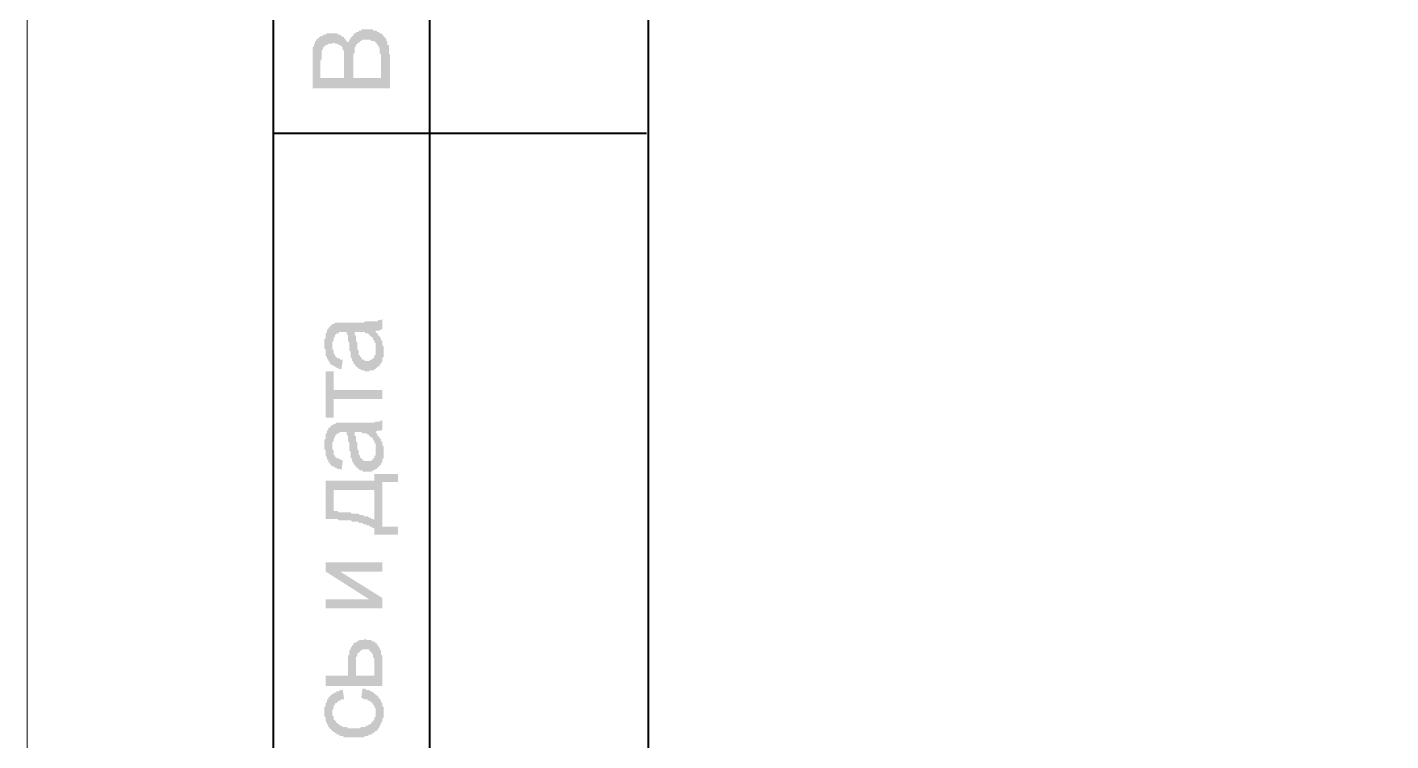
# Model space of a CAD drawing. Header units: millimetres. Extents: x -10178924 to 11692288, y -947381 to 58396.
# Drawn here: x 696874 to 701262, y -841431 to -839137 of the extents above; entities that cross this region are included whole.
import ezdxf

# ---------------------------------------------------------------- set-up
doc = ezdxf.new("R2010")
doc.units = ezdxf.units.MM
doc.layers.add('PDF _Ramka', color=7, linetype='Continuous')
doc.layers.add('PDF _Shtamp', color=7, linetype='Continuous')

msp = doc.modelspace()

# ---------------------------------------------------------------- hatches: boundary and pattern name
at = {"layer": 'PDF _Shtamp', "transparency": 33554559}
h = msp.add_hatch(color=256, dxfattribs=at)
h.paths.add_polyline_path([(698042.1, -839333.6), (697792.4, -839333.6), (697792.4, -839236.3), (697792.4, -839232), (697792.4, -839227.8), (697792.4, -839223.6), (697792.4, -839223.6), (697792.4, -839219.3), (697792.4, -839215.1), (697792.4, -839210.9), (697792.4, -839206.6), (697792.4, -839206.6), (697792.4, -839202.4), (697796.6, -839198.2), (697796.6, -839193.9), (697796.6, -839193.9), (697796.6, -839189.7), (697800.8, -839189.7), (697800.8, -839185.5), (697800.8, -839181.2), (697805.1, -839181.2), (697805.1, -839177), (697809.3, -839172.8), (697813.5, -839172.8), (697813.5, -839168.5), (697817.8, -839168.5), (697817.8, -839164.3), (697822, -839164.3), (697826.2, -839164.3), (697826.2, -839160.1), (697830.4, -839160.1), (697834.7, -839160.1), (697838.9, -839155.8), (697838.9, -839155.8), (697843.1, -839155.8), (697847.4, -839155.8), (697851.6, -839155.8), (697855.8, -839155.8), (697855.8, -839155.8), (697855.8, -839155.8), (697860.1, -839155.8), (697864.3, -839155.8), (697868.5, -839155.8), (697872.8, -839155.8), (697872.8, -839160.1), (697877, -839160.1), (697881.2, -839160.1), (697885.5, -839164.3), (697885.5, -839164.3), (697885.5, -839164.3), (697889.7, -839168.5), (697893.9, -839168.5), (697893.9, -839172.8), (697898.2, -839172.8), (697898.2, -839177), (697902.4, -839181.2), (697902.4, -839181.2), (697906.6, -839185.5), (697906.6, -839189.7), (697906.6, -839189.7), (697906.6, -839185.5), (697910.9, -839181.2), (697910.9, -839181.2), (697910.9, -839177), (697915.1, -839172.8), (697915.1, -839168.5), (697919.3, -839168.5), (697919.3, -839164.3), (697923.6, -839164.3), (697923.6, -839160.1), (697927.8, -839155.8), (697927.8, -839155.8), (697932, -839155.8), (697932, -839151.6), (697936.3, -839151.6), (697940.5, -839151.6), (697940.5, -839147.4), (697944.7, -839147.4), (697949, -839147.4), (697949, -839143.1), (697953.2, -839143.1), (697957.4, -839143.1), (697961.7, -839143.1), (697965.9, -839143.1), (697965.9, -839143.1), (697970.1, -839143.1), (697974.4, -839143.1), (697978.6, -839143.1), (697982.8, -839143.1), (697987.1, -839143.1), (697987.1, -839147.4), (697991.3, -839147.4), (697995.5, -839147.4), (697999.8, -839147.4), (697999.8, -839151.6), (698004, -839151.6), (698008.2, -839155.8), (698008.2, -839155.8), (698012.5, -839155.8), (698016.7, -839160.1), (698016.7, -839160.1), (698020.9, -839164.3), (698020.9, -839168.5), (698025.2, -839168.5), (698025.2, -839172.8), (698029.4, -839172.8), (698029.4, -839177), (698029.4, -839181.2), (698033.6, -839181.2), (698033.6, -839185.5), (698033.6, -839189.7), (698033.6, -839193.9), (698037.9, -839193.9), (698037.9, -839198.2), (698037.9, -839202.4), (698037.9, -839206.6), (698037.9, -839206.6), (698037.9, -839210.9), (698037.9, -839215.1), (698037.9, -839219.3), (698037.9, -839223.6), (698042.1, -839223.6), (698042.1, -839227.8), (698042.1, -839232), (698042.1, -839236.3)], flags=0)
h.paths.add_polyline_path([(697893.9, -839299.8), (697893.9, -839244.7), (697893.9, -839240.5), (697893.9, -839236.3), (697893.9, -839232), (697893.9, -839227.8), (697893.9, -839223.6), (697893.9, -839219.3), (697893.9, -839219.3), (697893.9, -839215.1), (697893.9, -839215.1), (697893.9, -839210.9), (697889.7, -839210.9), (697889.7, -839206.6), (697889.7, -839202.4), (697885.5, -839198.2), (697885.5, -839198.2), (697881.2, -839193.9), (697881.2, -839193.9), (697877, -839193.9), (697872.8, -839189.7), (697872.8, -839189.7), (697868.5, -839189.7), (697864.3, -839189.7), (697860.1, -839185.5), (697860.1, -839185.5), (697855.8, -839189.7), (697851.6, -839189.7), (697847.4, -839189.7), (697843.1, -839189.7), (697843.1, -839189.7), (697838.9, -839193.9), (697834.7, -839193.9), (697834.7, -839193.9), (697830.4, -839198.2), (697830.4, -839198.2), (697826.2, -839202.4), (697826.2, -839206.6), (697822, -839210.9), (697822, -839210.9), (697822, -839210.9), (697822, -839215.1), (697822, -839219.3), (697822, -839219.3), (697822, -839223.6), (697822, -839227.8), (697822, -839232), (697822, -839236.3), (697822, -839240.5), (697817.8, -839244.7), (697817.8, -839249), (697817.8, -839299.8)], flags=0)
h.paths.add_polyline_path([(698012.5, -839299.8), (698012.5, -839236.3), (698012.5, -839232), (698012.5, -839227.8), (698012.5, -839223.6), (698008.2, -839219.3), (698008.2, -839215.1), (698008.2, -839215.1), (698008.2, -839215.1), (698008.2, -839210.9), (698008.2, -839206.6), (698008.2, -839202.4), (698004, -839198.2), (698004, -839198.2), (698004, -839193.9), (697999.8, -839193.9), (697999.8, -839189.7), (697995.5, -839185.5), (697995.5, -839185.5), (697991.3, -839181.2), (697987.1, -839181.2), (697987.1, -839181.2), (697982.8, -839181.2), (697978.6, -839177), (697974.4, -839177), (697974.4, -839177), (697970.1, -839177), (697965.9, -839177), (697965.9, -839177), (697961.7, -839177), (697957.4, -839177), (697953.2, -839177), (697949, -839181.2), (697949, -839181.2), (697944.7, -839181.2), (697944.7, -839185.5), (697940.5, -839185.5), (697936.3, -839189.7), (697936.3, -839189.7), (697932, -839193.9), (697932, -839198.2), (697932, -839198.2), (697927.8, -839202.4), (697927.8, -839202.4), (697927.8, -839206.6), (697927.8, -839210.9), (697927.8, -839210.9), (697927.8, -839215.1), (697927.8, -839219.3), (697923.6, -839223.6), (697923.6, -839223.6), (697923.6, -839227.8), (697923.6, -839232), (697923.6, -839236.3), (697923.6, -839240.5), (697923.6, -839299.8)], flags=0)
h = msp.add_hatch(color=256, dxfattribs=at)
h.paths.add_polyline_path([(697995.5, -840112.6), (697995.5, -840116.8), (697999.8, -840121), (697999.8, -840121), (698004, -840125.3), (698004, -840129.5), (698008.2, -840129.5), (698008.2, -840133.7), (698012.5, -840138), (698012.5, -840142.2), (698012.5, -840142.2), (698016.7, -840146.4), (698016.7, -840146.4), (698016.7, -840150.7), (698016.7, -840154.9), (698016.7, -840154.9), (698016.7, -840159.1), (698020.9, -840163.4), (698020.9, -840167.6), (698020.9, -840171.8), (698020.9, -840171.8), (698020.9, -840176.1), (698020.9, -840180.3), (698020.9, -840184.5), (698020.9, -840188.8), (698020.9, -840193), (698020.9, -840197.2), (698020.9, -840197.2), (698016.7, -840201.5), (698016.7, -840205.7), (698016.7, -840209.9), (698016.7, -840214.2), (698012.5, -840214.2), (698012.5, -840218.4), (698012.5, -840218.4), (698008.2, -840222.6), (698008.2, -840226.9), (698004, -840226.9), (698004, -840226.9), (697999.8, -840231.1), (697999.8, -840231.1), (697995.5, -840235.3), (697991.3, -840235.3), (697991.3, -840239.6), (697987.1, -840239.6), (697982.8, -840239.6), (697978.6, -840239.6), (697978.6, -840239.6), (697974.4, -840243.8), (697970.1, -840243.8), (697970.1, -840243.8), (697965.9, -840243.8), (697961.7, -840243.8), (697957.4, -840239.6), (697953.2, -840239.6), (697953.2, -840239.6), (697949, -840239.6), (697944.7, -840235.3), (697944.7, -840235.3), (697940.5, -840235.3), (697940.5, -840231.1), (697936.3, -840231.1), (697932, -840226.9), (697932, -840226.9), (697927.8, -840222.6), (697927.8, -840218.4), (697923.6, -840218.4), (697923.6, -840214.2), (697923.6, -840209.9), (697919.3, -840209.9), (697919.3, -840205.7), (697919.3, -840201.5), (697915.1, -840197.2), (697915.1, -840197.2), (697915.1, -840193), (697915.1, -840188.8), (697915.1, -840188.8), (697915.1, -840184.5), (697915.1, -840180.3), (697910.9, -840176.1), (697910.9, -840171.8), (697910.9, -840167.6), (697910.9, -840163.4), (697910.9, -840159.1), (697910.9, -840154.9), (697910.9, -840150.7), (697906.6, -840146.4), (697906.6, -840142.2), (697906.6, -840138), (697906.6, -840133.7), (697906.6, -840133.7), (697906.6, -840129.5), (697906.6, -840125.3), (697902.4, -840125.3), (697902.4, -840121), (697902.4, -840116.8), (697902.4, -840116.8), (697902.4, -840116.8), (697898.2, -840116.8), (697893.9, -840116.8), (697893.9, -840116.8), (697889.7, -840116.8), (697885.5, -840116.8), (697881.2, -840116.8), (697877, -840116.8), (697877, -840121), (697872.8, -840121), (697868.5, -840121), (697868.5, -840125.3), (697868.5, -840125.3), (697864.3, -840125.3), (697864.3, -840129.5), (697864.3, -840133.7), (697860.1, -840133.7), (697860.1, -840138), (697860.1, -840142.2), (697860.1, -840146.4), (697855.8, -840146.4), (697855.8, -840150.7), (697855.8, -840154.9), (697855.8, -840159.1), (697855.8, -840163.4), (697855.8, -840167.6), (697855.8, -840171.8), (697860.1, -840176.1), (697860.1, -840180.3), (697860.1, -840180.3), (697860.1, -840184.5), (697860.1, -840188.8), (697864.3, -840188.8), (697864.3, -840193), (697864.3, -840193), (697868.5, -840197.2), (697868.5, -840197.2), (697872.8, -840201.5), (697877, -840201.5), (697881.2, -840201.5), (697881.2, -840205.7), (697885.5, -840205.7), (697889.7, -840205.7), (697889.7, -840205.7), (697885.5, -840235.3), (697885.5, -840235.3), (697881.2, -840235.3), (697877, -840235.3), (697872.8, -840231.1), (697868.5, -840231.1), (697868.5, -840231.1), (697864.3, -840226.9), (697860.1, -840226.9), (697860.1, -840226.9), (697855.8, -840222.6), (697851.6, -840222.6), (697851.6, -840218.4), (697847.4, -840218.4), (697847.4, -840214.2), (697843.1, -840209.9), (697843.1, -840209.9), (697843.1, -840205.7), (697838.9, -840201.5), (697838.9, -840197.2), (697838.9, -840197.2), (697834.7, -840193), (697834.7, -840188.8), (697834.7, -840188.8), (697834.7, -840184.5), (697834.7, -840180.3), (697834.7, -840176.1), (697834.7, -840171.8), (697830.4, -840171.8), (697830.4, -840167.6), (697830.4, -840163.4), (697830.4, -840159.1), (697830.4, -840154.9), (697830.4, -840154.9), (697830.4, -840150.7), (697830.4, -840146.4), (697830.4, -840142.2), (697830.4, -840138), (697834.7, -840138), (697834.7, -840133.7), (697834.7, -840129.5), (697834.7, -840125.3), (697834.7, -840121), (697834.7, -840121), (697838.9, -840116.8), (697838.9, -840116.8), (697838.9, -840112.6), (697838.9, -840108.3), (697843.1, -840108.3), (697843.1, -840104.1), (697847.4, -840099.9), (697847.4, -840099.9), (697851.6, -840095.6), (697851.6, -840095.6), (697851.6, -840095.6), (697855.8, -840091.4), (697860.1, -840091.4), (697860.1, -840091.4), (697864.3, -840087.2), (697868.5, -840087.2), (697872.8, -840087.2), (697872.8, -840087.2), (697877, -840087.2), (697877, -840087.2), (697881.2, -840087.2), (697885.5, -840087.2), (697889.7, -840087.2), (697893.9, -840087.2), (697898.2, -840087.2), (697898.2, -840087.2), (697940.5, -840087.2), (697944.7, -840087.2), (697953.2, -840087.2), (697957.4, -840087.2), (697961.7, -840082.9), (697965.9, -840082.9), (697970.1, -840082.9), (697974.4, -840082.9), (697978.6, -840082.9), (697978.6, -840082.9), (697982.8, -840082.9), (697987.1, -840082.9), (697987.1, -840082.9), (697991.3, -840082.9), (697991.3, -840082.9), (697995.5, -840082.9), (697995.5, -840082.9), (697999.8, -840082.9), (697999.8, -840082.9), (698004, -840078.7), (698008.2, -840078.7), (698012.5, -840078.7), (698012.5, -840078.7), (698016.7, -840074.5), (698016.7, -840108.3), (698012.5, -840108.3), (698012.5, -840108.3), (698008.2, -840112.6), (698004, -840112.6), (697999.8, -840112.6), (697995.5, -840112.6), (697995.5, -840112.6)], flags=0)
h.paths.add_polyline_path([(697927.8, -840116.8), (697927.8, -840116.8), (697927.8, -840121), (697927.8, -840125.3), (697927.8, -840125.3), (697932, -840129.5), (697932, -840133.7), (697932, -840133.7), (697932, -840138), (697932, -840142.2), (697932, -840146.4), (697936.3, -840150.7), (697936.3, -840154.9), (697936.3, -840159.1), (697936.3, -840163.4), (697936.3, -840167.6), (697936.3, -840171.8), (697940.5, -840176.1), (697940.5, -840180.3), (697940.5, -840184.5), (697940.5, -840184.5), (697940.5, -840188.8), (697944.7, -840193), (697944.7, -840193), (697944.7, -840197.2), (697949, -840197.2), (697949, -840201.5), (697953.2, -840205.7), (697953.2, -840205.7), (697957.4, -840205.7), (697961.7, -840209.9), (697961.7, -840209.9), (697965.9, -840209.9), (697970.1, -840209.9), (697970.1, -840209.9), (697974.4, -840209.9), (697978.6, -840205.7), (697982.8, -840205.7), (697982.8, -840205.7), (697987.1, -840201.5), (697987.1, -840201.5), (697991.3, -840197.2), (697991.3, -840197.2), (697991.3, -840193), (697995.5, -840188.8), (697995.5, -840184.5), (697995.5, -840184.5), (697995.5, -840180.3), (697995.5, -840176.1), (697995.5, -840171.8), (697995.5, -840167.6), (697995.5, -840167.6), (697995.5, -840163.4), (697995.5, -840159.1), (697995.5, -840154.9), (697995.5, -840150.7), (697991.3, -840150.7), (697991.3, -840146.4), (697991.3, -840142.2), (697987.1, -840142.2), (697987.1, -840138), (697987.1, -840133.7), (697982.8, -840133.7), (697978.6, -840129.5), (697978.6, -840129.5), (697974.4, -840125.3), (697974.4, -840125.3), (697970.1, -840121), (697965.9, -840121), (697965.9, -840121), (697961.7, -840121), (697961.7, -840116.8), (697957.4, -840116.8), (697953.2, -840116.8), (697949, -840116.8), (697944.7, -840116.8), (697940.5, -840116.8), (697936.3, -840116.8), (697936.3, -840116.8)], flags=0)
for points in [[(697834.7, -840392), (697834.7, -840243.8), (697860.1, -840243.8), (697860.1, -840303.1), (698016.7, -840303.1), (698016.7, -840332.7), (697860.1, -840332.7), (697860.1, -840392)], [(697834.7, -841005.8), (697834.7, -840976.2), (697974.4, -840976.2), (697834.7, -840887.3), (697834.7, -840857.6), (698016.7, -840857.6), (698016.7, -840887.3), (697881.2, -840887.3), (698016.7, -840971.9), (698016.7, -841005.8)], [(697949, -841293.7), (697953.2, -841264), (697957.4, -841264), (697961.7, -841264), (697965.9, -841268.3), (697970.1, -841268.3), (697970.1, -841268.3), (697974.4, -841268.3), (697978.6, -841272.5), (697982.8, -841272.5), (697982.8, -841272.5), (697987.1, -841276.7), (697991.3, -841276.7), (697991.3, -841281), (697995.5, -841281), (697995.5, -841285.2), (697999.8, -841285.2), (698004, -841289.4), (698004, -841289.4), (698004, -841293.7), (698008.2, -841293.7), (698008.2, -841297.9), (698012.5, -841302.1), (698012.5, -841302.1), (698012.5, -841306.4), (698016.7, -841310.6), (698016.7, -841310.6), (698016.7, -841314.8), (698016.7, -841319.1), (698020.9, -841323.3), (698020.9, -841327.5), (698020.9, -841327.5), (698020.9, -841331.8), (698020.9, -841336), (698020.9, -841340.2), (698020.9, -841344.5), (698020.9, -841348.7), (698020.9, -841348.7), (698020.9, -841352.9), (698020.9, -841357.2), (698016.7, -841361.4), (698016.7, -841365.6), (698016.7, -841365.6), (698016.7, -841369.9), (698012.5, -841374.1), (698012.5, -841378.3), (698012.5, -841378.3), (698008.2, -841382.6), (698008.2, -841386.8), (698008.2, -841386.8), (698004, -841391), (698004, -841395.3), (697999.8, -841395.3), (697999.8, -841399.5), (697995.5, -841399.5), (697995.5, -841399.5), (697991.3, -841403.7), (697991.3, -841403.7), (697987.1, -841408), (697982.8, -841408), (697982.8, -841412.2), (697978.6, -841412.2), (697974.4, -841412.2), (697974.4, -841412.2), (697970.1, -841416.4), (697965.9, -841416.4), (697961.7, -841416.4), (697961.7, -841416.4), (697957.4, -841420.7), (697953.2, -841420.7), (697949, -841420.7), (697944.7, -841420.7), (697940.5, -841420.7), (697940.5, -841420.7), (697936.3, -841420.7), (697932, -841420.7), (697927.8, -841420.7), (697923.6, -841420.7), (697919.3, -841420.7), (697915.1, -841420.7), (697910.9, -841420.7), (697906.6, -841420.7), (697906.6, -841420.7), (697902.4, -841420.7), (697898.2, -841420.7), (697893.9, -841420.7), (697889.7, -841416.4), (697889.7, -841416.4), (697885.5, -841416.4), (697881.2, -841416.4), (697877, -841412.2), (697877, -841412.2), (697877, -841412.2), (697872.8, -841412.2), (697868.5, -841408), (697864.3, -841408), (697864.3, -841403.7), (697860.1, -841403.7), (697855.8, -841399.5), (697855.8, -841399.5), (697851.6, -841395.3), (697851.6, -841395.3), (697847.4, -841391), (697847.4, -841391), (697843.1, -841386.8), (697843.1, -841382.6), (697843.1, -841382.6), (697838.9, -841378.3), (697838.9, -841378.3), (697838.9, -841374.1), (697834.7, -841369.9), (697834.7, -841365.6), (697834.7, -841365.6), (697834.7, -841361.4), (697834.7, -841357.2), (697830.4, -841352.9), (697830.4, -841348.7), (697830.4, -841348.7), (697830.4, -841344.5), (697830.4, -841340.2), (697830.4, -841340.2), (697830.4, -841336), (697830.4, -841331.8), (697830.4, -841327.5), (697830.4, -841323.3), (697834.7, -841319.1), (697834.7, -841319.1), (697834.7, -841314.8), (697834.7, -841310.6), (697838.9, -841306.4), (697838.9, -841306.4), (697838.9, -841302.1), (697838.9, -841297.9), (697843.1, -841297.9), (697843.1, -841293.7), (697847.4, -841289.4), (697847.4, -841289.4), (697847.4, -841289.4), (697851.6, -841285.2), (697851.6, -841285.2), (697855.8, -841281), (697860.1, -841281), (697860.1, -841276.7), (697864.3, -841276.7), (697868.5, -841276.7), (697868.5, -841272.5), (697872.8, -841272.5), (697877, -841272.5), (697881.2, -841268.3), (697881.2, -841268.3), (697885.5, -841268.3), (697889.7, -841268.3), (697893.9, -841297.9), (697889.7, -841297.9), (697885.5, -841297.9), (697881.2, -841302.1), (697881.2, -841302.1), (697877, -841302.1), (697872.8, -841306.4), (697872.8, -841306.4), (697868.5, -841310.6), (697868.5, -841310.6), (697864.3, -841310.6), (697864.3, -841314.8), (697860.1, -841319.1), (697860.1, -841319.1), (697860.1, -841323.3), (697860.1, -841327.5), (697855.8, -841331.8), (697855.8, -841331.8), (697855.8, -841336), (697855.8, -841340.2), (697855.8, -841340.2), (697855.8, -841344.5), (697855.8, -841348.7), (697860.1, -841352.9), (697860.1, -841357.2), (697860.1, -841357.2), (697860.1, -841361.4), (697864.3, -841365.6), (697864.3, -841365.6), (697868.5, -841369.9), (697868.5, -841374.1), (697872.8, -841374.1), (697872.8, -841374.1), (697877, -841378.3), (697877, -841378.3), (697881.2, -841382.6), (697881.2, -841382.6), (697885.5, -841382.6), (697889.7, -841386.8), (697889.7, -841386.8), (697893.9, -841386.8), (697898.2, -841386.8), (697902.4, -841386.8), (697906.6, -841391), (697906.6, -841391), (697910.9, -841391), (697915.1, -841391), (697919.3, -841391), (697923.6, -841391), (697927.8, -841391), (697932, -841391), (697936.3, -841391), (697940.5, -841391), (697940.5, -841391), (697944.7, -841391), (697949, -841386.8), (697953.2, -841386.8), (697957.4, -841386.8), (697961.7, -841386.8), (697961.7, -841386.8), (697965.9, -841382.6), (697970.1, -841382.6), (697970.1, -841382.6), (697974.4, -841378.3), (697974.4, -841378.3), (697978.6, -841378.3), (697978.6, -841378.3), (697982.8, -841374.1), (697982.8, -841369.9), (697987.1, -841369.9), (697987.1, -841365.6), (697991.3, -841365.6), (697991.3, -841361.4), (697991.3, -841357.2), (697995.5, -841352.9), (697995.5, -841352.9), (697995.5, -841348.7), (697995.5, -841344.5), (697995.5, -841340.2), (697995.5, -841340.2), (697995.5, -841336), (697995.5, -841331.8), (697995.5, -841327.5), (697995.5, -841327.5), (697991.3, -841323.3), (697991.3, -841319.1), (697991.3, -841319.1), (697987.1, -841314.8), (697987.1, -841310.6), (697982.8, -841310.6), (697982.8, -841306.4), (697978.6, -841306.4), (697978.6, -841302.1), (697974.4, -841302.1), (697970.1, -841302.1), (697970.1, -841297.9), (697965.9, -841297.9), (697961.7, -841297.9), (697957.4, -841297.9), (697953.2, -841293.7), (697949, -841293.7), (697949, -841293.7)]]:
    msp.add_hatch(color=256, dxfattribs=at).paths.add_polyline_path(points)
h = msp.add_hatch(color=256, dxfattribs=at)
h.paths.add_polyline_path([(697995.5, -840438.5), (697995.5, -840438.5), (697999.8, -840442.8), (697999.8, -840447), (698004, -840451.2), (698004, -840451.2), (698008.2, -840455.5), (698008.2, -840459.7), (698012.5, -840459.7), (698012.5, -840463.9), (698012.5, -840468.2), (698016.7, -840468.2), (698016.7, -840468.2), (698016.7, -840472.4), (698016.7, -840476.6), (698016.7, -840480.9), (698016.7, -840480.9), (698020.9, -840485.1), (698020.9, -840489.3), (698020.9, -840493.6), (698020.9, -840497.8), (698020.9, -840502), (698020.9, -840502), (698020.9, -840506.3), (698020.9, -840510.5), (698020.9, -840514.7), (698020.9, -840519), (698020.9, -840523.2), (698016.7, -840527.4), (698016.7, -840527.4), (698016.7, -840531.7), (698016.7, -840535.9), (698012.5, -840540.1), (698012.5, -840540.1), (698012.5, -840544.4), (698008.2, -840544.4), (698008.2, -840548.6), (698004, -840548.6), (698004, -840552.8), (697999.8, -840552.8), (697999.8, -840557.1), (697995.5, -840557.1), (697991.3, -840561.3), (697991.3, -840561.3), (697987.1, -840561.3), (697982.8, -840565.5), (697978.6, -840565.5), (697978.6, -840565.5), (697974.4, -840565.5), (697970.1, -840565.5), (697970.1, -840565.5), (697965.9, -840565.5), (697961.7, -840565.5), (697957.4, -840565.5), (697953.2, -840565.5), (697953.2, -840561.3), (697949, -840561.3), (697944.7, -840561.3), (697944.7, -840561.3), (697940.5, -840557.1), (697940.5, -840557.1), (697936.3, -840552.8), (697932, -840552.8), (697932, -840548.6), (697927.8, -840544.4), (697927.8, -840544.4), (697923.6, -840540.1), (697923.6, -840535.9), (697923.6, -840535.9), (697919.3, -840531.7), (697919.3, -840527.4), (697919.3, -840523.2), (697915.1, -840523.2), (697915.1, -840519), (697915.1, -840514.7), (697915.1, -840514.7), (697915.1, -840510.5), (697915.1, -840506.3), (697915.1, -840502), (697910.9, -840497.8), (697910.9, -840493.6), (697910.9, -840489.3), (697910.9, -840485.1), (697910.9, -840480.9), (697910.9, -840476.6), (697910.9, -840472.4), (697906.6, -840468.2), (697906.6, -840463.9), (697906.6, -840463.9), (697906.6, -840459.7), (697906.6, -840455.5), (697906.6, -840451.2), (697906.6, -840451.2), (697902.4, -840447), (697902.4, -840442.8), (697902.4, -840442.8), (697902.4, -840438.5), (697902.4, -840438.5), (697898.2, -840438.5), (697893.9, -840438.5), (697893.9, -840438.5), (697889.7, -840438.5), (697885.5, -840438.5), (697881.2, -840438.5), (697877, -840442.8), (697877, -840442.8), (697872.8, -840442.8), (697868.5, -840447), (697868.5, -840447), (697868.5, -840447), (697864.3, -840451.2), (697864.3, -840451.2), (697864.3, -840455.5), (697860.1, -840459.7), (697860.1, -840459.7), (697860.1, -840463.9), (697860.1, -840468.2), (697855.8, -840472.4), (697855.8, -840476.6), (697855.8, -840480.9), (697855.8, -840485.1), (697855.8, -840489.3), (697855.8, -840493.6), (697855.8, -840493.6), (697860.1, -840497.8), (697860.1, -840502), (697860.1, -840506.3), (697860.1, -840510.5), (697860.1, -840510.5), (697864.3, -840514.7), (697864.3, -840514.7), (697864.3, -840519), (697868.5, -840519), (697868.5, -840523.2), (697872.8, -840523.2), (697877, -840523.2), (697881.2, -840527.4), (697881.2, -840527.4), (697885.5, -840527.4), (697889.7, -840531.7), (697889.7, -840531.7), (697885.5, -840561.3), (697885.5, -840561.3), (697881.2, -840557.1), (697877, -840557.1), (697872.8, -840557.1), (697868.5, -840552.8), (697868.5, -840552.8), (697864.3, -840552.8), (697860.1, -840548.6), (697860.1, -840548.6), (697855.8, -840548.6), (697851.6, -840544.4), (697851.6, -840544.4), (697847.4, -840540.1), (697847.4, -840535.9), (697843.1, -840535.9), (697843.1, -840531.7), (697843.1, -840527.4), (697838.9, -840527.4), (697838.9, -840523.2), (697838.9, -840519), (697834.7, -840514.7), (697834.7, -840514.7), (697834.7, -840510.5), (697834.7, -840506.3), (697834.7, -840502), (697834.7, -840502), (697834.7, -840497.8), (697830.4, -840493.6), (697830.4, -840489.3), (697830.4, -840485.1), (697830.4, -840480.9), (697830.4, -840480.9), (697830.4, -840476.6), (697830.4, -840476.6), (697830.4, -840472.4), (697830.4, -840468.2), (697830.4, -840463.9), (697834.7, -840459.7), (697834.7, -840455.5), (697834.7, -840451.2), (697834.7, -840451.2), (697834.7, -840447), (697834.7, -840442.8), (697838.9, -840442.8), (697838.9, -840442.8), (697838.9, -840438.5), (697838.9, -840434.3), (697843.1, -840430.1), (697843.1, -840425.8), (697847.4, -840425.8), (697847.4, -840421.6), (697851.6, -840421.6), (697851.6, -840421.6), (697851.6, -840417.4), (697855.8, -840417.4), (697860.1, -840413.1), (697860.1, -840413.1), (697864.3, -840413.1), (697868.5, -840408.9), (697872.8, -840408.9), (697872.8, -840408.9), (697877, -840408.9), (697877, -840408.9), (697881.2, -840408.9), (697885.5, -840408.9), (697889.7, -840408.9), (697893.9, -840408.9), (697898.2, -840408.9), (697898.2, -840408.9), (697940.5, -840408.9), (697944.7, -840408.9), (697953.2, -840408.9), (697957.4, -840408.9), (697961.7, -840408.9), (697965.9, -840408.9), (697970.1, -840408.9), (697974.4, -840408.9), (697978.6, -840408.9), (697978.6, -840408.9), (697982.8, -840408.9), (697987.1, -840408.9), (697987.1, -840408.9), (697991.3, -840408.9), (697991.3, -840408.9), (697995.5, -840404.7), (697995.5, -840404.7), (697999.8, -840404.7), (697999.8, -840404.7), (698004, -840404.7), (698008.2, -840404.7), (698012.5, -840400.4), (698012.5, -840400.4), (698016.7, -840400.4), (698016.7, -840430.1), (698012.5, -840434.3), (698012.5, -840434.3), (698008.2, -840434.3), (698004, -840434.3), (697999.8, -840434.3), (697995.5, -840438.5), (697995.5, -840438.5)], flags=0)
h.paths.add_polyline_path([(697927.8, -840438.5), (697927.8, -840442.8), (697927.8, -840442.8), (697927.8, -840447), (697927.8, -840451.2), (697932, -840451.2), (697932, -840455.5), (697932, -840459.7), (697932, -840463.9), (697932, -840468.2), (697932, -840468.2), (697936.3, -840472.4), (697936.3, -840476.6), (697936.3, -840480.9), (697936.3, -840485.1), (697936.3, -840489.3), (697936.3, -840493.6), (697940.5, -840497.8), (697940.5, -840502), (697940.5, -840506.3), (697940.5, -840510.5), (697940.5, -840510.5), (697944.7, -840514.7), (697944.7, -840514.7), (697944.7, -840519), (697949, -840523.2), (697949, -840523.2), (697953.2, -840527.4), (697953.2, -840527.4), (697957.4, -840531.7), (697961.7, -840531.7), (697961.7, -840531.7), (697965.9, -840531.7), (697970.1, -840531.7), (697970.1, -840531.7), (697974.4, -840531.7), (697978.6, -840531.7), (697982.8, -840531.7), (697982.8, -840527.4), (697987.1, -840527.4), (697987.1, -840523.2), (697991.3, -840523.2), (697991.3, -840519), (697991.3, -840514.7), (697995.5, -840514.7), (697995.5, -840510.5), (697995.5, -840506.3), (697995.5, -840502), (697995.5, -840497.8), (697995.5, -840497.8), (697995.5, -840493.6), (697995.5, -840489.3), (697995.5, -840485.1), (697995.5, -840480.9), (697995.5, -840480.9), (697995.5, -840476.6), (697991.3, -840472.4), (697991.3, -840468.2), (697991.3, -840468.2), (697987.1, -840463.9), (697987.1, -840463.9), (697987.1, -840459.7), (697982.8, -840455.5), (697978.6, -840455.5), (697978.6, -840451.2), (697974.4, -840451.2), (697974.4, -840447), (697970.1, -840447), (697965.9, -840442.8), (697965.9, -840442.8), (697961.7, -840442.8), (697961.7, -840442.8), (697957.4, -840442.8), (697953.2, -840442.8), (697949, -840438.5), (697944.7, -840438.5), (697940.5, -840438.5), (697936.3, -840438.5), (697936.3, -840438.5)], flags=0)
h = msp.add_hatch(color=256, dxfattribs=at)
h.paths.add_polyline_path([(697834.7, -840717.9), (697834.7, -840595.2), (697991.3, -840595.2), (697991.3, -840574), (698067.5, -840574), (698067.5, -840599.4), (698016.7, -840599.4), (698016.7, -840743.3), (698067.5, -840743.3), (698067.5, -840768.7), (697991.3, -840768.7), (697991.3, -840751.8), (697991.3, -840747.6), (697987.1, -840747.6), (697987.1, -840747.6), (697982.8, -840743.3), (697982.8, -840743.3), (697978.6, -840743.3), (697978.6, -840743.3), (697974.4, -840739.1), (697970.1, -840739.1), (697970.1, -840739.1), (697965.9, -840739.1), (697965.9, -840734.9), (697961.7, -840734.9), (697957.4, -840734.9), (697957.4, -840734.9), (697953.2, -840730.6), (697949, -840730.6), (697949, -840730.6), (697944.7, -840730.6), (697940.5, -840730.6), (697940.5, -840726.4), (697936.3, -840726.4), (697932, -840726.4), (697927.8, -840726.4), (697923.6, -840726.4), (697923.6, -840726.4), (697919.3, -840726.4), (697915.1, -840722.2), (697910.9, -840722.2), (697906.6, -840722.2), (697902.4, -840722.2), (697898.2, -840722.2), (697893.9, -840722.2), (697893.9, -840722.2), (697889.7, -840722.2), (697885.5, -840722.2), (697881.2, -840722.2), (697877, -840722.2), (697872.8, -840717.9), (697868.5, -840717.9), (697864.3, -840717.9), (697860.1, -840717.9), (697855.8, -840717.9), (697847.4, -840717.9), (697843.1, -840717.9), (697838.9, -840717.9), (697834.7, -840717.9)], flags=0)
h.paths.add_polyline_path([(697860.1, -840692.5), (697864.3, -840692.5), (697868.5, -840692.5), (697872.8, -840692.5), (697877, -840696.8), (697881.2, -840696.8), (697885.5, -840696.8), (697889.7, -840696.8), (697893.9, -840696.8), (697898.2, -840696.8), (697902.4, -840696.8), (697906.6, -840696.8), (697910.9, -840696.8), (697915.1, -840696.8), (697919.3, -840701), (697923.6, -840701), (697927.8, -840701), (697927.8, -840701), (697932, -840701), (697936.3, -840701), (697940.5, -840701), (697944.7, -840705.2), (697944.7, -840705.2), (697949, -840705.2), (697953.2, -840705.2), (697957.4, -840705.2), (697957.4, -840709.5), (697961.7, -840709.5), (697965.9, -840709.5), (697965.9, -840709.5), (697970.1, -840709.5), (697974.4, -840713.7), (697974.4, -840713.7), (697978.6, -840713.7), (697978.6, -840713.7), (697982.8, -840717.9), (697987.1, -840717.9), (697987.1, -840717.9), (697991.3, -840722.2), (697991.3, -840722.2), (697991.3, -840624.8), (697860.1, -840624.8)], flags=0)
h = msp.add_hatch(color=256, dxfattribs=at)
h.paths.add_polyline_path([(697834.7, -841255.6), (697834.7, -841221.7), (697906.6, -841221.7), (697906.6, -841183.6), (697906.6, -841179.4), (697906.6, -841175.1), (697906.6, -841170.9), (697906.6, -841166.7), (697906.6, -841162.4), (697906.6, -841162.4), (697906.6, -841158.2), (697910.9, -841154), (697910.9, -841149.7), (697910.9, -841145.5), (697910.9, -841145.5), (697910.9, -841141.3), (697915.1, -841137), (697915.1, -841137), (697915.1, -841132.8), (697919.3, -841128.6), (697919.3, -841128.6), (697919.3, -841124.3), (697923.6, -841124.3), (697923.6, -841120.1), (697927.8, -841115.9), (697932, -841115.9), (697932, -841115.9), (697936.3, -841111.6), (697940.5, -841111.6), (697940.5, -841107.4), (697944.7, -841107.4), (697949, -841107.4), (697949, -841107.4), (697953.2, -841107.4), (697957.4, -841107.4), (697961.7, -841103.2), (697961.7, -841103.2), (697965.9, -841107.4), (697970.1, -841107.4), (697970.1, -841107.4), (697974.4, -841107.4), (697978.6, -841107.4), (697982.8, -841107.4), (697982.8, -841111.6), (697987.1, -841111.6), (697991.3, -841111.6), (697991.3, -841115.9), (697995.5, -841115.9), (697999.8, -841120.1), (697999.8, -841124.3), (698004, -841124.3), (698004, -841128.6), (698004, -841128.6), (698008.2, -841132.8), (698008.2, -841132.8), (698008.2, -841137), (698012.5, -841141.3), (698012.5, -841141.3), (698012.5, -841145.5), (698012.5, -841149.7), (698012.5, -841154), (698016.7, -841158.2), (698016.7, -841158.2), (698016.7, -841162.4), (698016.7, -841166.7), (698016.7, -841170.9), (698016.7, -841175.1), (698016.7, -841175.1), (698016.7, -841255.6)], flags=0)
h.paths.add_polyline_path([(697991.3, -841221.7), (697991.3, -841192.1), (697991.3, -841187.8), (697991.3, -841183.6), (697991.3, -841179.4), (697991.3, -841175.1), (697991.3, -841170.9), (697991.3, -841166.7), (697987.1, -841162.4), (697987.1, -841158.2), (697987.1, -841158.2), (697987.1, -841154), (697987.1, -841154), (697982.8, -841149.7), (697982.8, -841149.7), (697982.8, -841145.5), (697978.6, -841145.5), (697978.6, -841141.3), (697974.4, -841141.3), (697974.4, -841137), (697970.1, -841137), (697965.9, -841137), (697961.7, -841137), (697961.7, -841137), (697957.4, -841137), (697957.4, -841137), (697953.2, -841137), (697949, -841141.3), (697944.7, -841141.3), (697944.7, -841145.5), (697940.5, -841145.5), (697940.5, -841149.7), (697936.3, -841149.7), (697936.3, -841154), (697936.3, -841154), (697936.3, -841158.2), (697936.3, -841158.2), (697932, -841162.4), (697932, -841166.7), (697932, -841170.9), (697932, -841175.1), (697932, -841179.4), (697932, -841183.6), (697932, -841187.8), (697932, -841221.7)], flags=0)

# ---------------------------------------------------------------- linework, layer by layer
at = {"layer": 'PDF _Ramka', "lineweight": 20}
msp.add_lwpolyline([(815763.5, -845975.8), (815763.5, -761883.4), (696874.3, -761883.4), (696874.3, -845975.8)], close=True, dxfattribs=at)
at = {"layer": 'PDF _Ramka', "lineweight": 40}
msp.add_lwpolyline([(815263.9, -762379.5), (698872.3, -762379.5), (698872.3, -845472.9), (815263.9, -845472.9)], close=True, dxfattribs=at)
for points in [[(697665.3, -836979.9), (697665.3, -845475.9), (698867.6, -845475.9)], [(698169.1, -836979.9), (698169.1, -845475.9)], [(697665.3, -839477.6), (698867.6, -839477.6)]]:
    msp.add_lwpolyline(points, dxfattribs=at)

doc.saveas('drawing.dxf')
